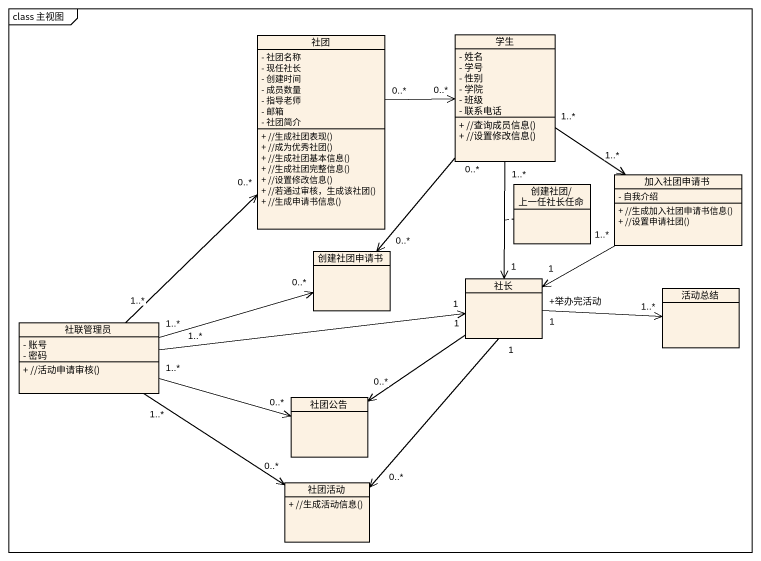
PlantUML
@startuml
mainframe class 主视图
hide circle
hide empty members
skinparam classAttributeIconSize 0
class 社团 {
  - 社团名称
  - 现任社长
  - 创建时间
  - 成员数量
  - 指导老师
  - 邮箱
  - 社团简介
  + //生成社团表现()
  + //成为优秀社团()
  + //生成社团基本信息()
  + //生成社团完整信息()
  + //设置修改信息()
  + //若通过审核，生成该社团()
  + //生成申请书信息()
}
class 学生 {
  - 姓名
  - 学号
  - 性别
  - 学院
  - 班级
  - 联系电话
  + //查询成员信息()
  + //设置修改信息()
}
class "创建社团/上一任社长任命" as 创建社团_上一任社长任命
class 加入社团申请书 {
  - 自我介绍
  + //生成加入社团申请书信息()
  + //设置申请社团()
}
class 创建社团申请书
class 社长
class 活动总结
class 社联管理员 {
  - 账号
  - 密码
  + //活动申请审核()
}
class 社团公告
class 社团活动 {
  + //生成活动信息()
}
社团 "0..*" -right-> "0..*" 学生
学生 "1..*" --> "1..*" 加入社团申请书
学生 "0..*" --> "0..*" 创建社团申请书
学生 "1..*" --> "1" 社长
(学生, 社长) .. 创建社团_上一任社长任命
加入社团申请书 "1..*" -left-> "1" 社长
创建社团申请书 "0..*" <-left- "1..*" 社联管理员
社长 "+举办完活动\n1" -right-> "1..*" 活动总结
社长 "1" --> "0..*" 社团公告
社长 "1" --> "0..*" 社团活动
社联管理员 "1..*" -up-> "0..*" 社团
社联管理员 "1..*" -right-> "1" 社长
社团公告 "0..*" <-left- "1..*" 社联管理员
社团活动 "0..*" <-up- "1..*" 社联管理员
@enduml
